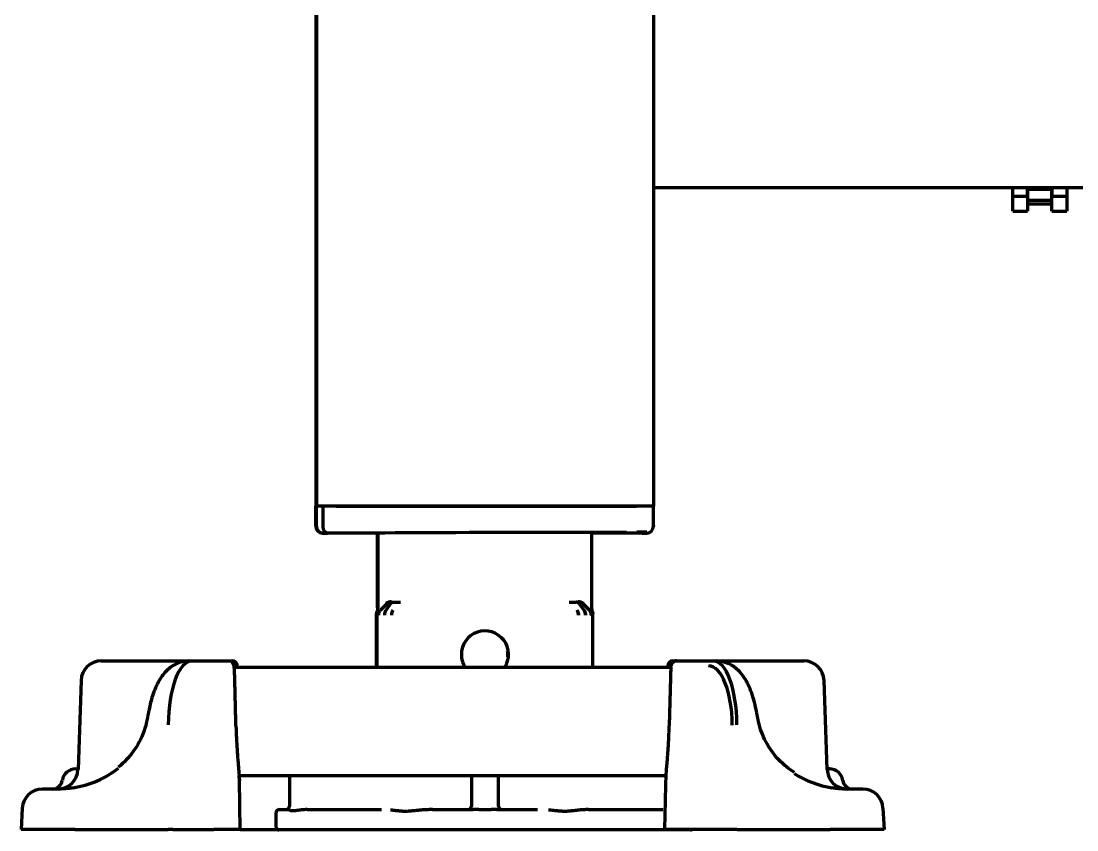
# Model space of a CAD drawing. Header units: inches. Extents: x -3077 to 7201, y 316 to 5463.
# Drawn here: x 2782.1 to 2938.7, y 1905.2 to 2025.1 of the extents above; entities that cross this region are included whole.
import ezdxf

# ---------------------------------------------------------------- set-up
doc = ezdxf.new("R2010")
doc.units = ezdxf.units.IN

msp = doc.modelspace()

# ---------------------------------------------------------------- linework, layer by layer
at = {"linetype": 'Continuous', "lineweight": 70}
for p, q in [((2825.85, 2033.66), (2825.85, 1953.21)), ((2825.75, 2030.31), (2825.75, 1953.26)), ((2875.85, 2030.76), (2875.85, 1953.21)), ((2875.85, 2000.46), (2877.45, 2000.46)), ((2877.45, 2000.46), (2973.95, 2000.46)), ((2929.15, 1999.16), (2929.15, 2000.46)), ((2931.35, 1999.16), (2931.35, 2000.46)), ((2931.4, 2000.15), (2931.4, 2000.49)), ((2934.9, 2000.15), (2931.4, 2000.15)), ((2931.4, 1999.95), (2931.4, 2000.15)), ((2931.4, 1998.55), (2931.4, 1999.95)), ((2934.9, 2000.49), (2934.9, 2000.15)), ((2934.9, 2000.15), (2934.9, 1999.95)), ((2934.9, 1999.95), (2934.9, 1998.55)), ((2934.95, 2000.46), (2934.95, 1999.16)), ((2937.15, 2000.46), (2937.15, 1999.16)), ((2929.15, 1999.16), (2931.35, 1999.16)), ((2929.15, 1998.91), (2929.15, 1999.16)), ((2929.15, 1996.93), (2929.15, 1998.91)), ((2931.35, 1999.16), (2931.35, 1998.91)), ((2931.35, 1998.91), (2931.35, 1996.93)), ((2931.4, 1998.03), (2931.4, 1998.55)), ((2931.4, 1998.55), (2934.9, 1998.55)), ((2934.9, 1998.55), (2934.9, 1998.03)), ((2934.95, 1999.16), (2937.15, 1999.16)), ((2934.95, 1998.91), (2934.95, 1999.16)), ((2934.95, 1996.93), (2934.95, 1998.91)), ((2937.15, 1999.16), (2937.15, 1998.91)), ((2937.15, 1998.91), (2937.15, 1996.93)), ((2929.15, 1996.93), (2931.35, 1996.93)), ((2931.4, 1998.03), (2934.9, 1998.03)), ((2934.95, 1996.93), (2937.15, 1996.93)), ((2825.85, 1953.26), (2825.75, 1953.26)), ((2825.75, 1953.21), (2825.85, 1953.21)), ((2825.75, 1950.21), (2825.75, 1953.21)), ((2827.65, 1953.21), (2825.85, 1953.21)), ((2825.85, 1950.21), (2825.85, 1953.21)), ((2826.81, 1953.21), (2826.81, 1950.21)), ((2826.81, 1953.21), (2826.81, 1950.21)), ((2874.05, 1953.21), (2827.65, 1953.21)), ((2828.8, 1953.21), (2873.35, 1953.21)), ((2875.85, 1953.21), (2874.05, 1953.21)), ((2875.85, 1950.35), (2875.85, 1953.21)), ((2875.85, 1950.35), (2875.85, 1950.21)), ((2827.19, 1949.21), (2827.41, 1949.21)), ((2827.29, 1949.21), (2827.51, 1949.21)), ((2827.39, 1949.21), (2827.42, 1949.21)), ((2827.39, 1949.21), (2827.42, 1949.21)), ((2836, 1949.21), (2827.52, 1949.21)), ((2836, 1949.21), (2827.52, 1949.21)), ((2834.88, 1949.21), (2834.88, 1938.12)), ((2834.98, 1949.21), (2834.98, 1938.12)), ((2866.73, 1938.12), (2866.73, 1949.3)), ((2874.19, 1949.21), (2866.73, 1949.21)), ((2874.19, 1949.21), (2866.73, 1949.21)), ((2874.19, 1949.21), (2874.42, 1949.21)), ((2837.31, 1938.98), (2838.35, 1938.97)), ((2863.36, 1938.97), (2864.39, 1938.98)), ((2834.75, 1929.26), (2834.75, 1937.27)), ((2834.85, 1929.26), (2834.85, 1937.27)), ((2836.3, 1938.7), (2835.35, 1937.76)), ((2836.81, 1938.69), (2836.15, 1937.74)), ((2836.15, 1937.74), (2836.15, 1937.74)), ((2864.89, 1938.69), (2865.56, 1937.74)), ((2865.41, 1938.7), (2866.35, 1937.76)), ((2865.56, 1937.74), (2865.55, 1937.74)), ((2866.85, 1929.26), (2866.85, 1937.27)), ((2793.95, 1930.26), (2799.45, 1930.26)), ((2799.45, 1930.26), (2803.28, 1930.26)), ((2803.28, 1930.26), (2806.9, 1930.26)), ((2806.9, 1930.26), (2807.42, 1930.26)), ((2807.42, 1930.26), (2809.56, 1930.26)), ((2809.56, 1930.26), (2812.84, 1930.26)), ((2812.84, 1930.26), (2813.38, 1930.26)), ((2814.13, 1929.26), (2814.13, 1929.52)), ((2877.98, 1929.52), (2877.97, 1929.26)), ((2878.73, 1930.26), (2879.26, 1930.26)), ((2879.26, 1930.26), (2882.54, 1930.26)), ((2882.54, 1930.26), (2884.69, 1930.26)), ((2884.69, 1930.26), (2885.21, 1930.26)), ((2884.87, 1930.26), (2888.82, 1930.26)), ((2888.82, 1930.26), (2892.66, 1930.26)), ((2892.66, 1930.26), (2898.16, 1930.26)), ((2878.43, 1929.26), (2813.68, 1929.26)), ((2813.7, 1928.82), (2813.71, 1928.83)), ((2878.4, 1928.83), (2878.4, 1928.82)), ((2790.95, 1927.36), (2790.49, 1914.15)), ((2901.61, 1914.15), (2901.15, 1927.36)), ((2800.67, 1921.25), (2800.67, 1921.24)), ((2813.92, 1920.62), (2813.92, 1920.63)), ((2878.18, 1920.63), (2878.19, 1920.62)), ((2891.43, 1921.24), (2891.43, 1921.25)), ((2790.15, 1914.26), (2790.49, 1914.26)), ((2901.96, 1914.26), (2901.61, 1914.26)), ((2814.39, 1913.26), (2877.73, 1913.26)), ((2814.43, 1912.53), (2814.41, 1913.26)), ((2814.55, 1905.26), (2814.43, 1912.53)), ((2821.87, 1913.26), (2821.87, 1908.71)), ((2848.85, 1913.26), (2848.85, 1908.71)), ((2852.85, 1908.71), (2852.85, 1913.26)), ((2877.69, 1912.87), (2877.68, 1912.84)), ((2787.71, 1911.26), (2785.21, 1911.26)), ((2877.55, 1905.26), (2877.67, 1911.8)), ((2906.89, 1911.26), (2904.4, 1911.26)), ((2782.22, 1908.41), (2782.05, 1905.26)), ((2819.85, 1907.71), (2819.85, 1905.71)), ((2820.35, 1908.21), (2821.51, 1908.21)), ((2824.49, 1908.21), (2835.51, 1908.21)), ((2843.06, 1908.21), (2849.08, 1908.21)), ((2849.95, 1908.21), (2851.75, 1908.21)), ((2852.63, 1908.21), (2858.65, 1908.21)), ((2866.19, 1908.21), (2877.22, 1908.21)), ((2909.89, 1908.41), (2910.05, 1905.26)), ((2790.04, 1905.26), (2782.05, 1905.26)), ((2790.04, 1905.26), (2803.85, 1905.26)), ((2804.55, 1905.26), (2803.85, 1905.26)), ((2804.55, 1905.26), (2810.65, 1905.26)), ((2814.55, 1905.26), (2810.65, 1905.26)), ((2814.55, 1905.26), (2820.03, 1905.26)), ((2820.35, 1905.21), (2820.25, 1905.21)), ((2881.35, 1905.21), (2820.35, 1905.21)), ((2881.45, 1905.26), (2877.55, 1905.26)), ((2887.56, 1905.26), (2881.45, 1905.26)), ((2888.25, 1905.26), (2887.56, 1905.26)), ((2888.25, 1905.26), (2902.06, 1905.26)), ((2910.05, 1905.26), (2902.06, 1905.26))]:
    msp.add_line(p, q, dxfattribs=at)
for centre, radius, start, end in [((2850.85, 1931.21), 3.5, 326.1431, 180), ((2850.85, 1931.21), 3.5, 180, 213.8625), ((2850.75, 1931.21), 3.5, 354.6056, 8.3475), ((2793.95, 1927.26), 3, 90, 178), ((2813.38, 1929.51), 0.75, 1, 90), ((2878.73, 1929.51), 0.75, 90, 179), ((2898.16, 1927.26), 3, 2, 90), ((2787.49, 1914.26), 3, 270, 358), ((2790.15, 1912.26), 2, 90, 171.7868), ((2904.61, 1914.26), 3, 182, 270), ((2901.96, 1912.26), 2, 8.2132, 90), ((2786.68, 1912.76), 1.5, 270, 351.7868), ((2905.42, 1912.76), 1.5, 188.2132, 270), ((2785.21, 1908.26), 3, 90, 177), ((2906.89, 1908.26), 3, 3, 90), ((2820.35, 1907.71), 0.5, 90, 180), ((2848.35, 1908.71), 0.5, 270, 360), ((2853.35, 1908.71), 0.5, 180, 270), ((2820.35, 1905.71), 0.5, 180, 270), ((2820.25, 1905.71), 0.5, 244.1573, 270), ((2881.35, 1905.71), 0.5, 270, 295.8427)]:
    msp.add_arc(centre, radius, start, end, dxfattribs=at)
for centre, major_axis, ratio, start_param, end_param in [((2826.75, 1950.21), (-1, 0), 0.999995, 0, 1.567711), ((2826.85, 1950.21), (-1, 0), 0.999995, 0, 1.567711), ((2827.52, 1950.21), (0, 1), 0.707107, 1.570796, 3.141593), ((2827.52, 1950.21), (0, 1), 0.707107, 1.570796, 3.141593), ((2874.85, 1950.21), (-1, 0), 0.999995, 1.573882, 3.141593), ((2828.25, 1949.21), (-1.5, 0), 0.003085, 0.00001, 0.785408), ((2828.35, 1949.21), (-1.5, 0), 0.003085, 0.00001, 0.785408), ((2850.85, 1949.21), (21, 0.06), 0.003085, 5.569494, 8.63937), ((2873.36, 1949.34), (1.5, 0), 0.003085, 6.283176, 7.853972), ((2873.36, 1949.21), (1.5, 0), 0.003085, 5.497778, 6.283176), ((2837, 1938), (-0.707, -0.707), 0.999695, 3.927142, 4.71239), ((2836.65, 1937.04), (-0.017, -1), 0.707053, 3.945502, 4.724738), ((2837.68, 1937.02), (-0.01, -1), 0.707088, 3.940402, 4.719667), ((2864.02, 1937.02), (0.01, -1), 0.707088, 1.563519, 2.342782), ((2865.06, 1937.04), (0.017, -1), 0.707053, 1.558447, 2.337683), ((2865.64, 1937.06), (0.508, -0.861), 0.999795, 1.037568, 1.82282), ((2807.59, 1920.26), (-0.2, 10), 0.36987, 6.275734, 7.79417), ((2883.82, 1920.27), (0.21, 9.25), 0.399832, 4.773696, 6.292133), ((2884.51, 1920.26), (0.2, 10), 0.36987, 4.7722, 6.290637), ((2787.75, 1923.26), (13.31, 1.42), 0.895011, 4.765915, 5.329805), ((2904.35, 1923.26), (-13.31, 1.42), 0.895011, 1.060573, 1.51727), ((2821.37, 1908.71), (0, -0.5), 0.999848, 0, 1.570796)]:
    msp.add_ellipse(centre, major_axis=major_axis, ratio=ratio, start_param=start_param, end_param=end_param, dxfattribs=at)
for points, knots in [([(2836.99, 1939.01), (2836.91, 1939.01), (2836.83, 1939.01), (2836.69, 1938.99), (2836.63, 1938.98), (2836.53, 1938.95), (2836.5, 1938.94), (2836.44, 1938.91), (2836.41, 1938.9), (2836.35, 1938.87), (2836.33, 1938.85), (2836.27, 1938.82), (2836.25, 1938.8), (2836.22, 1938.78)], [0, 0, 0, 0, 0.25, 0.25, 0.5, 0.5, 0.625, 0.625, 0.75, 0.75, 0.875, 0.875, 1, 1, 1, 1]), ([(2836.81, 1938.69), (2836.85, 1938.73), (2836.88, 1938.77), (2836.93, 1938.82), (2836.94, 1938.83), (2836.96, 1938.85), (2836.97, 1938.85), (2837, 1938.88), (2837.02, 1938.89), (2837.08, 1938.93), (2837.13, 1938.95), (2837.19, 1938.97), (2837.2, 1938.97), (2837.21, 1938.97), (2837.22, 1938.97), (2837.22, 1938.97), (2837.23, 1938.98), (2837.24, 1938.98), (2837.26, 1938.98), (2837.29, 1938.98), (2837.31, 1938.98)], [0, 0, 0, 0, 0.25, 0.25, 0.3125, 0.3125, 0.375, 0.375, 0.5, 0.5, 0.75, 0.75, 0.8125, 0.828125, 0.828125, 0.84375, 0.84375, 0.875, 0.875, 1, 1, 1, 1]), ([(2864.89, 1938.69), (2864.86, 1938.73), (2864.82, 1938.77), (2864.77, 1938.83), (2864.75, 1938.85), (2864.71, 1938.87), (2864.7, 1938.88), (2864.68, 1938.89), (2864.67, 1938.9), (2864.62, 1938.93), (2864.58, 1938.95), (2864.52, 1938.97), (2864.51, 1938.97), (2864.49, 1938.97), (2864.49, 1938.97), (2864.48, 1938.97), (2864.47, 1938.98), (2864.47, 1938.98), (2864.44, 1938.98), (2864.42, 1938.98), (2864.39, 1938.98)], [0, 0, 0, 0, 0.25, 0.25, 0.375, 0.375, 0.4375, 0.4375, 0.5, 0.5, 0.75, 0.75, 0.8125, 0.828125, 0.828125, 0.84375, 0.84375, 0.875, 0.875, 1, 1, 1, 1]), ([(2865.41, 1938.7), (2865.36, 1938.75), (2865.26, 1938.83), (2865.15, 1938.89), (2865.02, 1938.94), (2864.96, 1938.96), (2864.88, 1938.98), (2864.86, 1938.98), (2864.83, 1938.99), (2864.82, 1938.99), (2864.81, 1938.99), (2864.77, 1938.99), (2864.73, 1939), (2864.7, 1939)], [0, 0, 0, 0, 0.25, 0.5, 0.5, 0.75, 0.75, 0.8125, 0.84375, 0.84375, 0.875, 0.875, 1, 1, 1, 1]), ([(2865.48, 1938.78), (2865.43, 1938.82), (2865.38, 1938.85), (2865.27, 1938.91), (2865.21, 1938.94), (2865.08, 1938.98), (2865.01, 1938.99), (2864.87, 1939.01), (2864.79, 1939.01), (2864.72, 1939.01)], [0, 0, 0, 0, 0.25, 0.25, 0.5, 0.5, 0.75, 0.75, 1, 1, 1, 1]), ([(2834.79, 1937.55), (2834.79, 1937.55), (2834.79, 1937.55), (2834.79, 1937.53), (2834.77, 1937.48), (2834.76, 1937.41), (2834.75, 1937.34), (2834.75, 1937.29), (2834.75, 1937.27)], [0, 0, 0, 0, 0.000031, 0.000031, 0.250024, 0.500016, 0.750008, 1, 1, 1, 1]), ([(2834.89, 1937.55), (2834.89, 1937.55), (2834.89, 1937.55), (2834.89, 1937.53), (2834.87, 1937.48), (2834.86, 1937.41), (2834.85, 1937.34), (2834.85, 1937.29), (2834.85, 1937.27)], [0, 0, 0, 0, 0.000031, 0.000031, 0.250024, 0.500016, 0.750008, 1, 1, 1, 1]), ([(2834.89, 1937.55), (2834.92, 1937.64), (2834.94, 1937.74), (2834.96, 1937.88), (2834.97, 1937.95), (2834.98, 1938.04), (2834.98, 1938.08), (2834.98, 1938.09), (2834.98, 1938.1), (2834.98, 1938.11), (2834.98, 1938.12), (2834.98, 1938.12)], [0, 0, 0, 0, 0.5, 0.5, 0.75, 0.875, 0.9375, 0.9375, 0.96875, 0.96875, 1, 1, 1, 1]), ([(2835.35, 1937.76), (2835.31, 1937.72), (2835.27, 1937.67), (2835.19, 1937.56), (2835.16, 1937.5), (2835.11, 1937.38), (2835.09, 1937.31), (2835.07, 1937.19), (2835.06, 1937.12), (2835.06, 1937.06)], [0, 0, 0, 0, 0.25, 0.25, 0.5, 0.5, 0.75, 0.75, 1, 1, 1, 1]), ([(2837.18, 1937.73), (2837.18, 1937.73), (2837.18, 1937.73), (2837.16, 1937.7), (2837.13, 1937.65), (2837.09, 1937.58), (2837.06, 1937.49), (2837.03, 1937.4), (2837, 1937.31), (2836.98, 1937.22), (2836.97, 1937.12), (2836.97, 1937.06), (2836.97, 1937.02)], [0, 0, 0, 0, 0.00004, 0.00004, 0.125035, 0.25003, 0.375025, 0.50002, 0.625015, 0.75001, 0.875005, 1, 1, 1, 1]), ([(2864.52, 1937.73), (2864.52, 1937.73), (2864.52, 1937.73), (2864.54, 1937.7), (2864.57, 1937.65), (2864.61, 1937.58), (2864.65, 1937.49), (2864.68, 1937.4), (2864.7, 1937.31), (2864.72, 1937.22), (2864.73, 1937.12), (2864.73, 1937.06), (2864.73, 1937.02)], [0, 0, 0, 0, 0.000028, 0.000028, 0.125025, 0.250021, 0.375018, 0.500014, 0.625011, 0.750007, 0.875004, 1, 1, 1, 1]), ([(2866.35, 1937.76), (2866.4, 1937.72), (2866.44, 1937.67), (2866.49, 1937.58), (2866.51, 1937.56), (2866.54, 1937.5), (2866.55, 1937.47), (2866.59, 1937.38), (2866.61, 1937.32), (2866.63, 1937.22), (2866.63, 1937.19), (2866.64, 1937.15), (2866.64, 1937.14), (2866.64, 1937.12), (2866.64, 1937.11), (2866.64, 1937.09), (2866.64, 1937.07), (2866.64, 1937.06)], [0, 0, 0, 0, 0.25, 0.25, 0.375, 0.375, 0.5, 0.5, 0.75, 0.75, 0.875, 0.875, 0.90625, 0.90625, 0.9375, 0.9375, 1, 1, 1, 1]), ([(2866.81, 1937.55), (2866.78, 1937.64), (2866.76, 1937.74), (2866.74, 1937.88), (2866.73, 1937.95), (2866.73, 1938.04), (2866.73, 1938.08), (2866.73, 1938.09), (2866.73, 1938.1), (2866.73, 1938.11), (2866.73, 1938.12), (2866.73, 1938.12)], [0, 0, 0, 0, 0.5, 0.5, 0.75, 0.875, 0.9375, 0.9375, 0.96875, 0.96875, 1, 1, 1, 1]), ([(2866.81, 1937.55), (2866.81, 1937.55), (2866.81, 1937.55), (2866.82, 1937.53), (2866.83, 1937.48), (2866.84, 1937.41), (2866.85, 1937.34), (2866.85, 1937.29), (2866.85, 1937.27)], [0, 0, 0, 0, 0.000031, 0.000031, 0.250024, 0.500016, 0.750008, 1, 1, 1, 1]), ([(2806.9, 1930.26), (2806.23, 1930.22), (2805.06, 1929.97), (2803.58, 1928.87), (2802.42, 1927.31), (2801.56, 1925.33), (2801.16, 1923.75), (2801.03, 1923.03)], [0, 0, 0, 0, 0.189106, 0.366438, 0.567543, 0.814714, 1, 1, 1, 1]), ([(2813.71, 1928.84), (2813.71, 1928.88), (2813.7, 1929.03), (2813.68, 1929.32), (2813.63, 1929.6), (2813.53, 1929.87), (2813.35, 1930.09), (2813.11, 1930.22), (2812.94, 1930.25), (2812.84, 1930.25)], [0, 0, 0, 0, 0.056059, 0.233526, 0.445472, 0.608863, 0.73785, 0.866889, 1, 1, 1, 1]), ([(2879.26, 1930.26), (2879.26, 1930.26), (2879.16, 1930.27), (2878.98, 1930.21), (2878.78, 1930.1), (2878.64, 1929.95), (2878.55, 1929.8), (2878.48, 1929.63), (2878.44, 1929.41), (2878.41, 1929.13), (2878.4, 1928.91), (2878.4, 1928.83)], [0, 0, 0, 0, 0.001553, 0.142469, 0.255761, 0.354808, 0.444992, 0.536165, 0.674829, 0.879893, 1, 1, 1, 1]), ([(2891.08, 1923.03), (2890.98, 1923.53), (2890.65, 1924.96), (2889.85, 1927.04), (2888.62, 1928.82), (2887, 1929.99), (2885.82, 1930.23), (2885.21, 1930.26)], [0, 0, 0, 0, 0.128675, 0.386923, 0.634463, 0.824559, 1, 1, 1, 1]), ([(2800.67, 1921.25), (2800.56, 1920.75), (2800.12, 1919.19), (2798.82, 1916.75), (2797.32, 1915.19), (2796.47, 1914.51)], [0, 0, 0, 0, 0.188924, 0.604869, 1, 1, 1, 1]), ([(2813.92, 1920.62), (2813.92, 1920.4), (2813.93, 1920.17), (2813.95, 1919.72), (2813.96, 1919.28), (2813.99, 1918.63), (2814.02, 1918.2), (2814.04, 1917.88), (2814.04, 1917.78), (2814.05, 1917.62), (2814.05, 1917.57), (2814.06, 1917.46), (2814.08, 1917.2), (2814.11, 1916.75), (2814.15, 1916.18), (2814.19, 1915.63), (2814.22, 1915.28), (2814.24, 1915.07), (2814.24, 1915.03), (2814.25, 1914.95), (2814.26, 1914.82), (2814.27, 1914.7), (2814.29, 1914.47), (2814.32, 1914.17), (2814.35, 1913.76), (2814.37, 1913.51), (2814.38, 1913.33), (2814.39, 1913.25), (2814.39, 1913.17), (2814.4, 1913.11), (2814.4, 1913.09), (2814.41, 1912.96), (2814.42, 1912.76), (2814.42, 1912.6), (2814.43, 1912.53)], [0, 0, 0, 0, 0.0625, 0.0625, 0.125, 0.1875, 0.25, 0.25, 0.28125, 0.28125, 0.296875, 0.296875, 0.3125, 0.375, 0.4375, 0.5, 0.5625, 0.5625, 0.578125, 0.578125, 0.59375, 0.625, 0.625, 0.6875, 0.75, 0.8125, 0.8125, 0.84375, 0.859375, 0.859375, 0.875, 0.875, 0.9375, 1, 1, 1, 1]), ([(2877.78, 1914.02), (2877.79, 1914.22), (2877.81, 1914.43), (2877.85, 1914.87), (2877.87, 1915.11), (2877.91, 1915.6), (2877.93, 1915.85), (2877.95, 1916.18), (2877.96, 1916.25), (2877.97, 1916.39), (2877.97, 1916.46), (2877.99, 1916.66), (2878, 1916.8), (2878.03, 1917.23), (2878.05, 1917.52), (2878.08, 1918.11), (2878.1, 1918.41), (2878.12, 1918.87), (2878.13, 1919.03), (2878.14, 1919.26), (2878.14, 1919.34), (2878.15, 1919.5), (2878.15, 1919.58), (2878.17, 1919.98), (2878.18, 1920.3), (2878.19, 1920.62)], [0, 0, 0, 0, 0.125, 0.125, 0.25, 0.25, 0.375, 0.375, 0.40625, 0.40625, 0.4375, 0.4375, 0.5, 0.5, 0.625, 0.625, 0.75, 0.75, 0.8125, 0.8125, 0.84375, 0.84375, 0.875, 0.875, 1, 1, 1, 1]), ([(2896.77, 1913.7), (2895.92, 1914.23), (2894.28, 1915.54), (2892.4, 1918.17), (2891.67, 1920.21), (2891.43, 1921.25)], [0, 0, 0, 0, 0.308242, 0.670857, 1, 1, 1, 1]), ([(2877.71, 1912.87), (2877.72, 1912.91), (2877.72, 1912.96), (2877.72, 1913.04), (2877.72, 1913.08), (2877.72, 1913.15), (2877.73, 1913.19), (2877.73, 1913.27), (2877.73, 1913.31), (2877.74, 1913.42), (2877.74, 1913.49), (2877.75, 1913.63), (2877.75, 1913.7), (2877.76, 1913.76)], [0, 0, 0, 0, 0.125, 0.125, 0.25, 0.25, 0.375, 0.375, 0.5, 0.5, 0.75, 0.75, 1, 1, 1, 1]), ([(2877.67, 1911.8), (2877.67, 1911.84), (2877.67, 1911.89), (2877.67, 1911.98), (2877.67, 1912.01), (2877.68, 1912.06), (2877.68, 1912.08), (2877.68, 1912.12), (2877.68, 1912.14), (2877.68, 1912.2), (2877.69, 1912.25), (2877.69, 1912.34), (2877.69, 1912.4), (2877.7, 1912.47), (2877.7, 1912.49), (2877.7, 1912.52), (2877.7, 1912.53), (2877.7, 1912.58), (2877.7, 1912.61), (2877.71, 1912.68), (2877.71, 1912.72), (2877.71, 1912.79), (2877.71, 1912.83), (2877.71, 1912.87)], [0, 0, 0, 0, 0.25, 0.25, 0.375, 0.375, 0.4375, 0.4375, 0.5, 0.5, 0.625, 0.625, 0.75, 0.75, 0.78125, 0.78125, 0.8125, 0.8125, 0.875, 0.875, 0.9375, 0.9375, 1, 1, 1, 1]), ([(2877.69, 1913.26), (2877.69, 1913.25), (2877.69, 1913.24), (2877.69, 1913.19), (2877.69, 1913.15), (2877.69, 1913.06), (2877.69, 1913.02), (2877.69, 1912.94), (2877.69, 1912.89), (2877.68, 1912.84)], [0, 0, 0, 0, 0.065202, 0.065202, 0.376801, 0.376801, 0.688401, 0.688401, 1, 1, 1, 1]), ([(2789.74, 1911.43), (2789.56, 1911.41), (2789.39, 1911.38), (2789.04, 1911.34), (2788.87, 1911.32), (2788.65, 1911.3), (2788.59, 1911.29), (2788.52, 1911.29), (2788.48, 1911.29), (2788.46, 1911.28), (2788.35, 1911.28), (2788.27, 1911.27), (2788.02, 1911.26), (2787.86, 1911.26), (2787.71, 1911.26)], [0, 0, 0, 0, 0.25, 0.25, 0.5, 0.5, 0.5625, 0.59375, 0.59375, 0.625, 0.625, 0.75, 0.75, 1, 1, 1, 1]), ([(2904.4, 1911.26), (2904.36, 1911.26), (2904.32, 1911.26), (2904.24, 1911.26), (2904.13, 1911.26), (2903.92, 1911.27), (2903.76, 1911.28), (2903.59, 1911.29), (2903.5, 1911.29), (2903.24, 1911.32), (2903.07, 1911.34), (2902.72, 1911.38), (2902.54, 1911.41), (2902.36, 1911.43)], [0, 0, 0, 0, 0.0625, 0.0625, 0.125, 0.25, 0.375, 0.375, 0.5, 0.5, 0.75, 0.75, 1, 1, 1, 1]), ([(2823.62, 1908.16), (2823.5, 1908.15), (2823.39, 1908.13), (2823.16, 1908.1), (2823.06, 1908.08), (2822.86, 1908.05), (2822.76, 1908.04), (2822.63, 1908.02), (2822.58, 1908.02), (2822.5, 1908.01), (2822.46, 1908.01), (2822.38, 1908.01), (2822.34, 1908.01), (2822.26, 1908.02), (2822.23, 1908.02), (2822.12, 1908.04), (2822.06, 1908.05), (2821.98, 1908.07), (2821.95, 1908.08), (2821.9, 1908.1), (2821.87, 1908.11), (2821.81, 1908.13), (2821.77, 1908.15), (2821.73, 1908.16)], [0, 0, 0, 0, 0.125, 0.125, 0.25, 0.25, 0.375, 0.375, 0.4375, 0.4375, 0.5, 0.5, 0.5625, 0.5625, 0.625, 0.625, 0.75, 0.75, 0.8125, 0.8125, 0.875, 0.875, 1, 1, 1, 1]), ([(2824.49, 1908.21), (2824.34, 1908.21), (2824.2, 1908.2), (2823.98, 1908.19), (2823.91, 1908.19), (2823.76, 1908.18), (2823.69, 1908.17), (2823.62, 1908.16)], [0, 0, 0, 0, 0.5, 0.5, 0.75, 0.75, 1, 1, 1, 1]), ([(2841.41, 1908.14), (2841.2, 1908.12), (2841, 1908.1), (2840.59, 1908.06), (2840.39, 1908.04), (2839.99, 1908), (2839.79, 1907.98), (2839.55, 1907.96), (2839.5, 1907.96), (2839.4, 1907.95), (2839.35, 1907.95), (2839.21, 1907.94), (2839.11, 1907.94), (2838.92, 1907.94), (2838.82, 1907.94), (2838.63, 1907.95), (2838.54, 1907.96), (2838.26, 1907.98), (2838.07, 1908), (2837.8, 1908.03), (2837.71, 1908.04), (2837.53, 1908.06), (2837.44, 1908.07), (2837.18, 1908.1), (2837.01, 1908.12), (2836.85, 1908.14)], [0, 0, 0, 0, 0.125, 0.125, 0.25, 0.25, 0.375, 0.375, 0.40625, 0.40625, 0.4375, 0.4375, 0.5, 0.5, 0.5625, 0.5625, 0.625, 0.625, 0.75, 0.75, 0.8125, 0.8125, 0.875, 0.875, 1, 1, 1, 1]), ([(2843.06, 1908.21), (2842.78, 1908.21), (2842.5, 1908.2), (2842.09, 1908.19), (2841.95, 1908.18), (2841.68, 1908.17), (2841.54, 1908.16), (2841.41, 1908.14)], [0, 0, 0, 0, 0.5, 0.5, 0.75, 0.75, 1, 1, 1, 1]), ([(2849.35, 1908.21), (2849.31, 1908.21), (2849.26, 1908.21), (2849.17, 1908.21), (2849.12, 1908.21), (2849.08, 1908.21)], [0, 0, 0, 0, 0.5, 0.5, 1, 1, 1, 1]), ([(2852.63, 1908.21), (2852.58, 1908.21), (2852.54, 1908.21), (2852.44, 1908.21), (2852.4, 1908.21), (2852.35, 1908.21)], [0, 0, 0, 0, 0.5, 0.5, 1, 1, 1, 1]), ([(2864.86, 1908.14), (2864.69, 1908.12), (2864.52, 1908.1), (2864.17, 1908.06), (2864, 1908.04), (2863.63, 1908), (2863.45, 1907.98), (2863.22, 1907.96), (2863.17, 1907.96), (2863.07, 1907.95), (2863.03, 1907.95), (2862.88, 1907.94), (2862.69, 1907.94), (2862.5, 1907.94), (2862.31, 1907.95), (2862.21, 1907.96), (2862.01, 1907.97), (2861.91, 1907.98), (2861.76, 1907.99), (2861.71, 1908), (2861.61, 1908.01), (2861.56, 1908.01), (2861.31, 1908.04), (2861.11, 1908.06), (2860.71, 1908.1), (2860.5, 1908.12), (2860.3, 1908.14)], [0, 0, 0, 0, 0.125, 0.125, 0.25, 0.25, 0.375, 0.375, 0.40625, 0.40625, 0.4375, 0.4375, 0.5, 0.5625, 0.5625, 0.625, 0.625, 0.6875, 0.6875, 0.71875, 0.71875, 0.75, 0.75, 0.875, 0.875, 1, 1, 1, 1]), ([(2866.19, 1908.21), (2865.97, 1908.21), (2865.75, 1908.2), (2865.42, 1908.19), (2865.3, 1908.18), (2865.08, 1908.17), (2864.97, 1908.16), (2864.86, 1908.14)], [0, 0, 0, 0, 0.5, 0.5, 0.75, 0.75, 1, 1, 1, 1])]:
    msp.add_open_spline(points, degree=3, knots=knots, dxfattribs=at)
for points, degree in [([(2836.15, 1937.74), (2836.13, 1937.72), (2836.1, 1937.67), (2836.06, 1937.59), (2836.02, 1937.51), (2835.99, 1937.42), (2835.97, 1937.33), (2835.95, 1937.24), (2835.94, 1937.14), (2835.94, 1937.07), (2835.94, 1937.04)], 3), ([(2865.56, 1937.74), (2865.57, 1937.72), (2865.61, 1937.67), (2865.65, 1937.59), (2865.68, 1937.51), (2865.71, 1937.42), (2865.74, 1937.33), (2865.75, 1937.24), (2865.76, 1937.14), (2865.77, 1937.07), (2865.77, 1937.04)], 3), ([(2813.92, 1920.63), (2813.82, 1924.73), (2813.71, 1928.83)], 2), ([(2878.4, 1928.83), (2878.29, 1924.73), (2878.18, 1920.63)], 2), ([(2801.07, 1923.26), (2800.89, 1922.29), (2800.66, 1921.25)], 2), ([(2891.44, 1921.24), (2891.24, 1922.19), (2891.08, 1923.03)], 2), ([(2877.76, 1913.76), (2877.76, 1913.85), (2877.77, 1913.94), (2877.78, 1914.02)], 3), ([(2849.95, 1908.21), (2849.75, 1908.21), (2849.55, 1908.21), (2849.35, 1908.21)], 3), ([(2852.35, 1908.21), (2852.15, 1908.21), (2851.95, 1908.21), (2851.75, 1908.21)], 3)]:
    msp.add_open_spline(points, degree=degree, dxfattribs=at)

doc.saveas('drawing.dxf')
